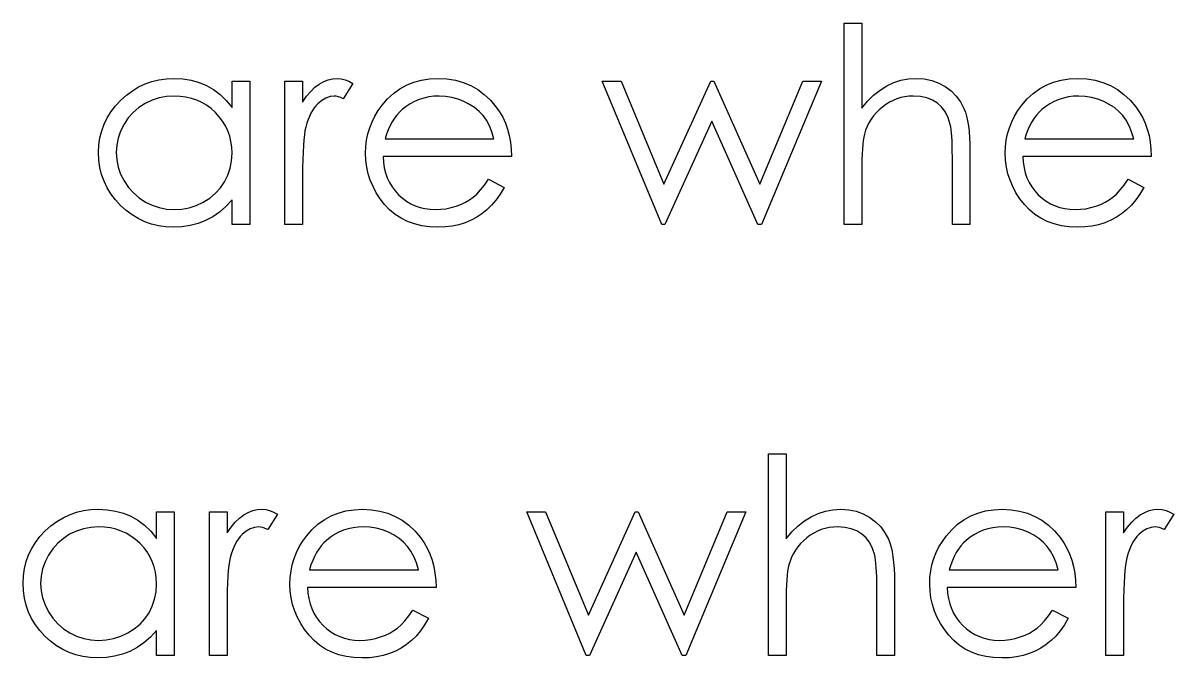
# Model space of a CAD drawing. Header units: inches. Extents: x -3.18 to 1.88, y -2.18 to 2.79.
# Drawn here: x -3.1736 to -2.7342, y 1.8444 to 2.0867 of the extents above; entities that cross this region are included whole.
import ezdxf

# ---------------------------------------------------------------- set-up
doc = ezdxf.new("R2010")
doc.units = ezdxf.units.IN
doc.header["$MEASUREMENT"] = 0

msp = doc.modelspace()

# ---------------------------------------------------------------- linework, layer by layer
at = {"color": 7, "linetype": 'Continuous', "flags": 128}
for points in [[(-2.86015, 2.0867), (-2.85343, 2.0867), (-2.85343, 2.0867), (-2.85343, 2.05423), (-2.85343, 2.05423), (-2.8512, 2.05689), (-2.84886, 2.05919), (-2.84642, 2.06114), (-2.84387, 2.06272), (-2.84121, 2.06395), (-2.83843, 2.06484), (-2.83556, 2.06536), (-2.83257, 2.06554), (-2.83257, 2.06554), (-2.82954, 2.06535), (-2.82668, 2.06478), (-2.82401, 2.0638), (-2.82151, 2.06245), (-2.81926, 2.06077), (-2.81731, 2.05883), (-2.81568, 2.05661), (-2.81438, 2.05413), (-2.81384, 2.05273), (-2.81337, 2.05114), (-2.81298, 2.04938), (-2.81265, 2.04743), (-2.81241, 2.04528), (-2.81223, 2.04296), (-2.81211, 2.04045), (-2.81208, 2.03776), (-2.81208, 2.03776), (-2.81208, 2.00978), (-2.81208, 2.00978), (-2.81881, 2.00978), (-2.81881, 2.00978), (-2.81881, 2.03556), (-2.81881, 2.03556), (-2.81882, 2.03779), (-2.81885, 2.03984), (-2.81891, 2.04169), (-2.81901, 2.04335), (-2.81911, 2.04481), (-2.81925, 2.04607), (-2.81941, 2.04715), (-2.81959, 2.04803), (-2.81959, 2.04803), (-2.8204, 2.05055), (-2.82148, 2.05274), (-2.82284, 2.05459), (-2.82447, 2.05611), (-2.82638, 2.0573), (-2.82856, 2.05814), (-2.83102, 2.05865), (-2.83376, 2.05881), (-2.83376, 2.05881), (-2.83538, 2.05875), (-2.83696, 2.05856), (-2.83851, 2.05823), (-2.83999, 2.05778), (-2.84145, 2.05718), (-2.84285, 2.05647), (-2.84422, 2.05561), (-2.84554, 2.05464), (-2.84678, 2.05356), (-2.84791, 2.05243), (-2.84893, 2.05123), (-2.84985, 2.04996), (-2.85065, 2.04864), (-2.85134, 2.04726), (-2.85192, 2.0458), (-2.85239, 2.0443), (-2.85239, 2.0443), (-2.85263, 2.0432), (-2.85284, 2.0419), (-2.85302, 2.04038), (-2.85317, 2.03864), (-2.85327, 2.0367), (-2.85337, 2.03453), (-2.85341, 2.03218), (-2.85343, 2.02959), (-2.85343, 2.02959), (-2.85343, 2.00978), (-2.85343, 2.00978), (-2.86016, 2.00978), (-2.86016, 2.00978), (-2.86016, 2.0867)], [(-3.08708, 2.06458), (-3.08708, 2.00978), (-3.08708, 2.00978), (-3.09381, 2.00978), (-3.09381, 2.00978), (-3.09381, 2.01926), (-3.09381, 2.01926), (-3.09614, 2.01673), (-3.09859, 2.01457), (-3.1012, 2.01276), (-3.10394, 2.01132), (-3.10681, 2.01023), (-3.1098, 2.00944), (-3.11294, 2.00896), (-3.1162, 2.00881), (-3.1162, 2.00881), (-3.1191, 2.00895), (-3.12189, 2.00934), (-3.12458, 2.00999), (-3.12716, 2.01089), (-3.12963, 2.01206), (-3.132, 2.01349), (-3.13425, 2.01517), (-3.1364, 2.01712), (-3.13837, 2.01926), (-3.14007, 2.02149), (-3.1415, 2.02385), (-3.14268, 2.02633), (-3.1436, 2.02892), (-3.14425, 2.03161), (-3.14464, 2.03441), (-3.14477, 2.03733), (-3.14477, 2.03733), (-3.14464, 2.04018), (-3.14425, 2.04295), (-3.14358, 2.04559), (-3.14265, 2.04815), (-3.14147, 2.05058), (-3.14002, 2.05291), (-3.13831, 2.05515), (-3.13633, 2.05727), (-3.13416, 2.0592), (-3.13188, 2.06089), (-3.12951, 2.06231), (-3.12701, 2.06347), (-3.12441, 2.06439), (-3.12171, 2.06503), (-3.1189, 2.06541), (-3.11599, 2.06554), (-3.11599, 2.06554), (-3.11263, 2.06538), (-3.10945, 2.06488), (-3.10643, 2.06404), (-3.10358, 2.06289), (-3.10089, 2.06137), (-3.09835, 2.05944), (-3.096, 2.05715), (-3.09381, 2.05444), (-3.09381, 2.05444), (-3.09381, 2.06458), (-3.09381, 2.06458), (-3.08708, 2.06458)], [(-3.07362, 2.06458), (-3.06689, 2.06458), (-3.06689, 2.06458), (-3.06689, 2.05651), (-3.06689, 2.05651), (-3.06535, 2.05874), (-3.06378, 2.06063), (-3.06217, 2.06218), (-3.06052, 2.06341), (-3.05882, 2.06434), (-3.05708, 2.06502), (-3.05532, 2.06541), (-3.05352, 2.06554), (-3.05352, 2.06554), (-3.05212, 2.06542), (-3.05068, 2.06508), (-3.04919, 2.06449), (-3.04766, 2.06367), (-3.04766, 2.06367), (-3.05135, 2.05784), (-3.05135, 2.05784), (-3.05233, 2.05826), (-3.05323, 2.05857), (-3.05406, 2.05875), (-3.05479, 2.05881), (-3.05479, 2.05881), (-3.0564, 2.05863), (-3.05799, 2.05809), (-3.05954, 2.05719), (-3.06107, 2.05593), (-3.06181, 2.05516), (-3.0625, 2.05429), (-3.06313, 2.05333), (-3.06373, 2.05226), (-3.06429, 2.05109), (-3.0648, 2.04983), (-3.06526, 2.04846), (-3.06568, 2.047), (-3.06568, 2.047), (-3.06597, 2.0457), (-3.06621, 2.04409), (-3.06642, 2.04218), (-3.06659, 2.03997), (-3.06672, 2.03748), (-3.06681, 2.03468), (-3.06687, 2.03159), (-3.06689, 2.02819), (-3.06689, 2.02819), (-3.06689, 2.00978), (-3.06689, 2.00978), (-3.07362, 2.00978), (-3.07362, 2.00978), (-3.07362, 2.06458)], [(-2.99594, 2.02708), (-2.98996, 2.02394), (-2.98996, 2.02394), (-2.99144, 2.02143), (-2.99301, 2.01918), (-2.9947, 2.01717), (-2.9965, 2.01542), (-2.99841, 2.01391), (-3.00042, 2.01258), (-3.00257, 2.01144), (-3.00482, 2.0105), (-3.00721, 2.00976), (-3.00975, 2.00923), (-3.01244, 2.00892), (-3.01528, 2.00881), (-3.01528, 2.00881), (-3.01843, 2.00895), (-3.02141, 2.00935), (-3.0242, 2.01003), (-3.02683, 2.01098), (-3.02927, 2.01219), (-3.03154, 2.01368), (-3.03364, 2.01544), (-3.03555, 2.01747), (-3.03726, 2.01966), (-3.03875, 2.02193), (-3.03999, 2.02427), (-3.04102, 2.02669), (-3.04183, 2.02917), (-3.0424, 2.03171), (-3.04273, 2.03434), (-3.04285, 2.03703), (-3.04285, 2.03703), (-3.04274, 2.03955), (-3.04246, 2.04202), (-3.04196, 2.04441), (-3.04127, 2.04673), (-3.04038, 2.04899), (-3.0393, 2.05117), (-3.03801, 2.05328), (-3.03654, 2.05533), (-3.03654, 2.05533), (-3.03445, 2.05772), (-3.0322, 2.05981), (-3.02978, 2.06155), (-3.02718, 2.06299), (-3.02441, 2.0641), (-3.02148, 2.06491), (-3.01839, 2.06538), (-3.01511, 2.06554), (-3.01511, 2.06554), (-3.01175, 2.06538), (-3.00855, 2.06487), (-3.00553, 2.06403), (-3.00269, 2.06286), (-3.00001, 2.06134), (-2.99752, 2.05947), (-2.99519, 2.05728), (-2.99304, 2.05476), (-2.99304, 2.05476), (-2.99166, 2.05279), (-2.99047, 2.05072), (-2.98945, 2.04851), (-2.98863, 2.04619), (-2.98797, 2.04376), (-2.98748, 2.04121), (-2.9872, 2.03853), (-2.98708, 2.03574), (-2.98708, 2.03574), (-3.03612, 2.03574), (-3.03612, 2.03574), (-3.03598, 2.03357), (-3.03568, 2.0315), (-3.0352, 2.02953), (-3.03454, 2.02767), (-3.03373, 2.02591), (-3.03274, 2.02424), (-3.03157, 2.02268), (-3.03023, 2.02121), (-3.02876, 2.01989), (-3.02721, 2.01873), (-3.02557, 2.01775), (-3.02384, 2.01696), (-3.02204, 2.01634), (-3.02015, 2.0159), (-3.01818, 2.01563), (-3.01612, 2.01554), (-3.01612, 2.01554), (-3.01411, 2.01562), (-3.01214, 2.01586), (-3.01019, 2.01627), (-3.00826, 2.01682), (-3.00641, 2.01751), (-3.00472, 2.01832), (-3.00317, 2.01923), (-3.00176, 2.02023), (-3.00039, 2.02145), (-2.99896, 2.02301), (-2.99748, 2.02487), (-2.99594, 2.02708)], [(-2.75171, 2.02708), (-2.74573, 2.02394), (-2.74573, 2.02394), (-2.74721, 2.02143), (-2.74878, 2.01918), (-2.75047, 2.01717), (-2.75227, 2.01542), (-2.75418, 2.01391), (-2.75619, 2.01258), (-2.75834, 2.01144), (-2.76059, 2.0105), (-2.76298, 2.00976), (-2.76552, 2.00923), (-2.76821, 2.00892), (-2.77105, 2.00881), (-2.77105, 2.00881), (-2.7742, 2.00895), (-2.77718, 2.00935), (-2.77997, 2.01003), (-2.7826, 2.01098), (-2.78504, 2.01219), (-2.7873, 2.01368), (-2.78941, 2.01544), (-2.79132, 2.01747), (-2.79303, 2.01966), (-2.79452, 2.02193), (-2.79576, 2.02427), (-2.79678, 2.02669), (-2.7976, 2.02917), (-2.79817, 2.03171), (-2.7985, 2.03434), (-2.79862, 2.03703), (-2.79862, 2.03703), (-2.79851, 2.03955), (-2.79823, 2.04202), (-2.79773, 2.04441), (-2.79704, 2.04673), (-2.79615, 2.04899), (-2.79507, 2.05117), (-2.79378, 2.05328), (-2.79231, 2.05533), (-2.79231, 2.05533), (-2.79022, 2.05772), (-2.78797, 2.05981), (-2.78555, 2.06155), (-2.78295, 2.06299), (-2.78018, 2.0641), (-2.77725, 2.06491), (-2.77416, 2.06538), (-2.77088, 2.06554), (-2.77088, 2.06554), (-2.76752, 2.06538), (-2.76432, 2.06487), (-2.7613, 2.06403), (-2.75846, 2.06286), (-2.75578, 2.06134), (-2.75329, 2.05947), (-2.75096, 2.05728), (-2.74881, 2.05476), (-2.74881, 2.05476), (-2.74743, 2.05279), (-2.74624, 2.05072), (-2.74522, 2.04851), (-2.7444, 2.04619), (-2.74373, 2.04376), (-2.74325, 2.04121), (-2.74297, 2.03853), (-2.74285, 2.03574), (-2.74285, 2.03574), (-2.79189, 2.03574), (-2.79189, 2.03574), (-2.79175, 2.03357), (-2.79145, 2.0315), (-2.79097, 2.02953), (-2.79031, 2.02767), (-2.7895, 2.02591), (-2.78851, 2.02424), (-2.78733, 2.02268), (-2.786, 2.02121), (-2.78452, 2.01989), (-2.78298, 2.01873), (-2.78134, 2.01775), (-2.77961, 2.01696), (-2.77781, 2.01634), (-2.77592, 2.0159), (-2.77395, 2.01563), (-2.77189, 2.01554), (-2.77189, 2.01554), (-2.76988, 2.01562), (-2.76791, 2.01586), (-2.76596, 2.01627), (-2.76403, 2.01682), (-2.76218, 2.01751), (-2.76049, 2.01832), (-2.75894, 2.01923), (-2.75753, 2.02023), (-2.75616, 2.02145), (-2.75473, 2.02301), (-2.75324, 2.02487), (-2.75171, 2.02708)], [(-2.95246, 2.06458), (-2.94524, 2.06458), (-2.94524, 2.06458), (-2.92891, 2.02516), (-2.92891, 2.02516), (-2.91101, 2.06458), (-2.91101, 2.06458), (-2.90987, 2.06458), (-2.90987, 2.06458), (-2.89237, 2.02516), (-2.89237, 2.02516), (-2.87589, 2.06458), (-2.87589, 2.06458), (-2.86881, 2.06458), (-2.86881, 2.06458), (-2.89172, 2.00978), (-2.89172, 2.00978), (-2.89312, 2.00978), (-2.89312, 2.00978), (-2.91064, 2.0492), (-2.91064, 2.0492), (-2.92852, 2.00978), (-2.92852, 2.00978), (-2.92976, 2.00978), (-2.92976, 2.00978), (-2.95246, 2.06458)], [(-3.11589, 2.05881), (-3.11884, 2.05863), (-3.12166, 2.05811), (-3.12437, 2.05722), (-3.12697, 2.05599), (-3.12937, 2.05444), (-3.13152, 2.05259), (-3.13341, 2.05048), (-3.13505, 2.04806), (-3.13636, 2.04547), (-3.13729, 2.0428), (-3.13786, 2.04006), (-3.13804, 2.03725), (-3.13804, 2.03725), (-3.13785, 2.03446), (-3.13729, 2.03173), (-3.13634, 2.02905), (-3.13502, 2.02644), (-3.13337, 2.024), (-3.13148, 2.02185), (-3.12931, 2.01999), (-3.12689, 2.01841), (-3.12429, 2.01715), (-3.1216, 2.01627), (-3.11882, 2.01572), (-3.11596, 2.01554), (-3.11596, 2.01554), (-3.11304, 2.01572), (-3.1102, 2.01625), (-3.10745, 2.01714), (-3.10478, 2.01838), (-3.1023, 2.01993), (-3.1001, 2.02173), (-3.09824, 2.02379), (-3.09666, 2.02609), (-3.09542, 2.0286), (-3.09452, 2.03127), (-3.09399, 2.03408), (-3.09381, 2.03706), (-3.09381, 2.03706), (-3.09391, 2.03933), (-3.09422, 2.04151), (-3.09471, 2.04359), (-3.0954, 2.04558), (-3.0963, 2.04747), (-3.0974, 2.04927), (-3.09869, 2.05097), (-3.10019, 2.05258), (-3.10183, 2.05404), (-3.10356, 2.05531), (-3.10539, 2.05638), (-3.1073, 2.05725), (-3.10931, 2.05794), (-3.11142, 2.05842), (-3.11361, 2.05872), (-3.1159, 2.05881)], [(-2.99381, 2.04247), (-2.99461, 2.04513), (-2.99558, 2.0475), (-2.99671, 2.04959), (-2.998, 2.05139), (-2.99947, 2.05298), (-3.00119, 2.05441), (-3.00311, 2.05567), (-3.00526, 2.05677), (-3.00754, 2.05767), (-3.0099, 2.0583), (-3.0123, 2.05869), (-3.01477, 2.05881), (-3.01477, 2.05881), (-3.01678, 2.05874), (-3.01873, 2.0585), (-3.02061, 2.05809), (-3.0224, 2.05754), (-3.02414, 2.0568), (-3.0258, 2.05593), (-3.02737, 2.05488), (-3.02889, 2.05368), (-3.02889, 2.05368), (-3.02994, 2.05268), (-3.03092, 2.05157), (-3.03184, 2.05036), (-3.03268, 2.04902), (-3.03346, 2.04755), (-3.03418, 2.04597), (-3.03483, 2.04429), (-3.03541, 2.04247), (-3.03541, 2.04247), (-2.99381, 2.04247)], [(-2.74958, 2.04247), (-2.75038, 2.04513), (-2.75135, 2.0475), (-2.75248, 2.04959), (-2.75377, 2.05139), (-2.75524, 2.05298), (-2.75696, 2.05441), (-2.75888, 2.05567), (-2.76103, 2.05677), (-2.76331, 2.05767), (-2.76567, 2.0583), (-2.76807, 2.05869), (-2.77054, 2.05881), (-2.77054, 2.05881), (-2.77255, 2.05874), (-2.7745, 2.0585), (-2.77638, 2.05809), (-2.77817, 2.05754), (-2.77991, 2.0568), (-2.78157, 2.05593), (-2.78314, 2.05488), (-2.78466, 2.05368), (-2.78466, 2.05368), (-2.78571, 2.05268), (-2.78669, 2.05157), (-2.7876, 2.05036), (-2.78845, 2.04902), (-2.78923, 2.04755), (-2.78995, 2.04597), (-2.79059, 2.04429), (-2.79118, 2.04247), (-2.79118, 2.04247), (-2.74958, 2.04247)], [(-2.889, 1.92233), (-2.88227, 1.92233), (-2.88227, 1.92233), (-2.88227, 1.88986), (-2.88227, 1.88986), (-2.88005, 1.89252), (-2.8777, 1.89482), (-2.87527, 1.89677), (-2.87272, 1.89835), (-2.87006, 1.89958), (-2.86728, 1.90047), (-2.86441, 1.90099), (-2.86142, 1.90117), (-2.86142, 1.90117), (-2.85838, 1.90098), (-2.85553, 1.90041), (-2.85285, 1.89943), (-2.85036, 1.89808), (-2.84811, 1.8964), (-2.84615, 1.89446), (-2.84453, 1.89223), (-2.84322, 1.88976), (-2.84268, 1.88836), (-2.84222, 1.88677), (-2.84183, 1.88501), (-2.8415, 1.88306), (-2.84126, 1.88091), (-2.84108, 1.87859), (-2.84096, 1.87608), (-2.84093, 1.87339), (-2.84093, 1.87339), (-2.84093, 1.84541), (-2.84093, 1.84541), (-2.84766, 1.84541), (-2.84766, 1.84541), (-2.84766, 1.87119), (-2.84766, 1.87119), (-2.84767, 1.87342), (-2.8477, 1.87547), (-2.84776, 1.87732), (-2.84785, 1.87898), (-2.84796, 1.88044), (-2.84809, 1.8817), (-2.84826, 1.88278), (-2.84844, 1.88366), (-2.84844, 1.88366), (-2.84925, 1.88618), (-2.85033, 1.88837), (-2.85168, 1.89022), (-2.85332, 1.89174), (-2.85523, 1.89293), (-2.85741, 1.89377), (-2.85987, 1.89428), (-2.8626, 1.89444), (-2.8626, 1.89444), (-2.86423, 1.89438), (-2.8658, 1.89419), (-2.86735, 1.89386), (-2.86884, 1.89341), (-2.8703, 1.89281), (-2.87169, 1.8921), (-2.87306, 1.89124), (-2.87438, 1.89027), (-2.87563, 1.88919), (-2.87676, 1.88806), (-2.87778, 1.88686), (-2.8787, 1.88559), (-2.87949, 1.88427), (-2.88018, 1.88289), (-2.88077, 1.88143), (-2.88123, 1.87993), (-2.88123, 1.87993), (-2.88148, 1.87883), (-2.88169, 1.87753), (-2.88187, 1.87601), (-2.88202, 1.87427), (-2.88212, 1.87233), (-2.88221, 1.87016), (-2.88226, 1.86781), (-2.88227, 1.86522), (-2.88227, 1.86522), (-2.88227, 1.84541), (-2.88227, 1.84541), (-2.889, 1.84541), (-2.889, 1.84541), (-2.889, 1.92233)], [(-3.11592, 1.90021), (-3.11593, 1.84541), (-3.11593, 1.84541), (-3.12266, 1.84541), (-3.12266, 1.84541), (-3.12266, 1.85489), (-3.12266, 1.85489), (-3.12498, 1.85236), (-3.12743, 1.8502), (-3.13005, 1.84839), (-3.13278, 1.84695), (-3.13565, 1.84586), (-3.13864, 1.84507), (-3.14178, 1.84459), (-3.14504, 1.84444), (-3.14504, 1.84444), (-3.14794, 1.84458), (-3.15074, 1.84497), (-3.15343, 1.84562), (-3.15601, 1.84652), (-3.15847, 1.84769), (-3.16085, 1.84912), (-3.1631, 1.8508), (-3.16525, 1.85275), (-3.16722, 1.85489), (-3.16891, 1.85712), (-3.17034, 1.85948), (-3.17153, 1.86196), (-3.17245, 1.86455), (-3.17309, 1.86723), (-3.17348, 1.87004), (-3.17362, 1.87296), (-3.17362, 1.87296), (-3.17348, 1.87581), (-3.17309, 1.87858), (-3.17243, 1.88122), (-3.1715, 1.88378), (-3.17031, 1.88621), (-3.16887, 1.88854), (-3.16716, 1.89078), (-3.16517, 1.8929), (-3.16301, 1.89483), (-3.16073, 1.89652), (-3.15835, 1.89794), (-3.15586, 1.8991), (-3.15326, 1.90002), (-3.15056, 1.90066), (-3.14775, 1.90104), (-3.14483, 1.90117), (-3.14483, 1.90117), (-3.14148, 1.90101), (-3.1383, 1.90051), (-3.13528, 1.89967), (-3.13242, 1.89852), (-3.12973, 1.897), (-3.12719, 1.89507), (-3.12485, 1.89278), (-3.12266, 1.89007), (-3.12266, 1.89007), (-3.12266, 1.90021), (-3.12266, 1.90021), (-3.11593, 1.90021)], [(-3.10246, 1.90021), (-3.09573, 1.90021), (-3.09573, 1.90021), (-3.09573, 1.89214), (-3.09573, 1.89214), (-3.0942, 1.89437), (-3.09262, 1.89626), (-3.09102, 1.89781), (-3.08936, 1.89904), (-3.08766, 1.89997), (-3.08592, 1.90065), (-3.08416, 1.90104), (-3.08236, 1.90117), (-3.08236, 1.90117), (-3.08096, 1.90105), (-3.07952, 1.90071), (-3.07803, 1.90012), (-3.0765, 1.8993), (-3.0765, 1.8993), (-3.0802, 1.89347), (-3.0802, 1.89347), (-3.08117, 1.89389), (-3.08208, 1.8942), (-3.0829, 1.89438), (-3.08364, 1.89444), (-3.08364, 1.89444), (-3.08525, 1.89426), (-3.08684, 1.89372), (-3.08839, 1.89282), (-3.08992, 1.89156), (-3.09065, 1.89079), (-3.09135, 1.88992), (-3.09198, 1.88896), (-3.09258, 1.88789), (-3.09313, 1.88672), (-3.09364, 1.88546), (-3.09411, 1.88409), (-3.09453, 1.88263), (-3.09453, 1.88263), (-3.09482, 1.88133), (-3.09506, 1.87972), (-3.09527, 1.87781), (-3.09543, 1.8756), (-3.09557, 1.87311), (-3.09566, 1.87031), (-3.09572, 1.86722), (-3.09573, 1.86382), (-3.09573, 1.86382), (-3.09573, 1.84541), (-3.09573, 1.84541), (-3.10246, 1.84541), (-3.10246, 1.84541), (-3.10246, 1.90021)], [(-3.02479, 1.86271), (-3.01881, 1.85957), (-3.01881, 1.85957), (-3.02028, 1.85706), (-3.02186, 1.85481), (-3.02354, 1.8528), (-3.02535, 1.85105), (-3.02725, 1.84954), (-3.02927, 1.84821), (-3.03141, 1.84707), (-3.03367, 1.84613), (-3.03606, 1.84539), (-3.0386, 1.84486), (-3.04129, 1.84455), (-3.04413, 1.84444), (-3.04413, 1.84444), (-3.04728, 1.84458), (-3.05026, 1.84498), (-3.05305, 1.84566), (-3.05568, 1.84661), (-3.05811, 1.84782), (-3.06038, 1.84931), (-3.06248, 1.85107), (-3.06439, 1.8531), (-3.06611, 1.85529), (-3.06759, 1.85756), (-3.06884, 1.8599), (-3.06986, 1.86232), (-3.07067, 1.8648), (-3.07124, 1.86734), (-3.07157, 1.86997), (-3.07169, 1.87266), (-3.07169, 1.87266), (-3.07159, 1.87518), (-3.0713, 1.87765), (-3.07081, 1.88004), (-3.07012, 1.88236), (-3.06923, 1.88462), (-3.06815, 1.8868), (-3.06686, 1.88891), (-3.06538, 1.89096), (-3.06538, 1.89096), (-3.0633, 1.89335), (-3.06104, 1.89544), (-3.05862, 1.89718), (-3.05602, 1.89862), (-3.05326, 1.89973), (-3.05033, 1.90054), (-3.04724, 1.90101), (-3.04396, 1.90117), (-3.04396, 1.90117), (-3.04059, 1.90101), (-3.03739, 1.9005), (-3.03437, 1.89966), (-3.03154, 1.89848), (-3.02886, 1.89697), (-3.02637, 1.8951), (-3.02404, 1.89291), (-3.02189, 1.89039), (-3.02189, 1.89039), (-3.02051, 1.88842), (-3.01932, 1.88635), (-3.0183, 1.88414), (-3.01747, 1.88182), (-3.01681, 1.87939), (-3.01633, 1.87684), (-3.01605, 1.87416), (-3.01593, 1.87137), (-3.01593, 1.87137), (-3.06496, 1.87137), (-3.06496, 1.87137), (-3.06483, 1.8692), (-3.06453, 1.86713), (-3.06405, 1.86516), (-3.06339, 1.8633), (-3.06257, 1.86154), (-3.06158, 1.85987), (-3.06041, 1.85831), (-3.05907, 1.85684), (-3.0576, 1.85552), (-3.05605, 1.85436), (-3.05442, 1.85338), (-3.05269, 1.85259), (-3.05089, 1.85197), (-3.04899, 1.85153), (-3.04702, 1.85126), (-3.04497, 1.85117), (-3.04497, 1.85117), (-3.04295, 1.85125), (-3.04099, 1.85149), (-3.03903, 1.8519), (-3.03711, 1.85245), (-3.03526, 1.85314), (-3.03356, 1.85395), (-3.03202, 1.85486), (-3.0306, 1.85586), (-3.02924, 1.85708), (-3.02781, 1.85864), (-3.02632, 1.8605), (-3.02479, 1.86271)], [(-2.98131, 1.90021), (-2.97408, 1.90021), (-2.97408, 1.90021), (-2.95775, 1.86079), (-2.95775, 1.86079), (-2.93986, 1.90021), (-2.93986, 1.90021), (-2.93872, 1.90021), (-2.93872, 1.90021), (-2.92121, 1.86079), (-2.92121, 1.86079), (-2.90473, 1.90021), (-2.90473, 1.90021), (-2.89766, 1.90021), (-2.89766, 1.90021), (-2.92057, 1.84541), (-2.92057, 1.84541), (-2.92196, 1.84541), (-2.92196, 1.84541), (-2.93948, 1.88483), (-2.93948, 1.88483), (-2.95736, 1.84541), (-2.95736, 1.84541), (-2.95861, 1.84541), (-2.95861, 1.84541), (-2.98131, 1.90021)], [(-2.78056, 1.86271), (-2.77458, 1.85957), (-2.77458, 1.85957), (-2.77605, 1.85706), (-2.77763, 1.85481), (-2.77931, 1.8528), (-2.78111, 1.85105), (-2.78302, 1.84954), (-2.78504, 1.84821), (-2.78718, 1.84707), (-2.78944, 1.84613), (-2.79183, 1.84539), (-2.79437, 1.84486), (-2.79705, 1.84455), (-2.79989, 1.84444), (-2.79989, 1.84444), (-2.80305, 1.84458), (-2.80602, 1.84498), (-2.80882, 1.84566), (-2.81145, 1.84661), (-2.81388, 1.84782), (-2.81615, 1.84931), (-2.81825, 1.85107), (-2.82016, 1.8531), (-2.82187, 1.85529), (-2.82336, 1.85756), (-2.82461, 1.8599), (-2.82563, 1.86232), (-2.82644, 1.8648), (-2.82701, 1.86734), (-2.82734, 1.86997), (-2.82746, 1.87266), (-2.82746, 1.87266), (-2.82736, 1.87518), (-2.82707, 1.87765), (-2.82658, 1.88004), (-2.82589, 1.88236), (-2.825, 1.88462), (-2.82392, 1.8868), (-2.82263, 1.88891), (-2.82115, 1.89096), (-2.82115, 1.89096), (-2.81907, 1.89335), (-2.81681, 1.89544), (-2.81439, 1.89718), (-2.81179, 1.89862), (-2.80903, 1.89973), (-2.8061, 1.90054), (-2.803, 1.90101), (-2.79973, 1.90117), (-2.79973, 1.90117), (-2.79636, 1.90101), (-2.79316, 1.9005), (-2.79014, 1.89966), (-2.7873, 1.89848), (-2.78463, 1.89697), (-2.78214, 1.8951), (-2.77981, 1.89291), (-2.77766, 1.89039), (-2.77766, 1.89039), (-2.77628, 1.88842), (-2.77509, 1.88635), (-2.77407, 1.88414), (-2.77324, 1.88182), (-2.77258, 1.87939), (-2.7721, 1.87684), (-2.77181, 1.87416), (-2.77169, 1.87137), (-2.77169, 1.87137), (-2.82073, 1.87137), (-2.82073, 1.87137), (-2.8206, 1.8692), (-2.8203, 1.86713), (-2.81982, 1.86516), (-2.81916, 1.8633), (-2.81834, 1.86154), (-2.81735, 1.85987), (-2.81618, 1.85831), (-2.81484, 1.85684), (-2.81337, 1.85552), (-2.81182, 1.85436), (-2.81019, 1.85338), (-2.80846, 1.85259), (-2.80666, 1.85197), (-2.80476, 1.85153), (-2.80279, 1.85126), (-2.80074, 1.85117), (-2.80074, 1.85117), (-2.79872, 1.85125), (-2.79675, 1.85149), (-2.7948, 1.8519), (-2.79288, 1.85245), (-2.79103, 1.85314), (-2.78933, 1.85395), (-2.78779, 1.85486), (-2.78637, 1.85586), (-2.78501, 1.85708), (-2.78358, 1.85864), (-2.78209, 1.8605), (-2.78056, 1.86271)], [(-2.76015, 1.90021), (-2.75343, 1.90021), (-2.75343, 1.90021), (-2.75343, 1.89214), (-2.75343, 1.89214), (-2.75189, 1.89437), (-2.75032, 1.89626), (-2.74871, 1.89781), (-2.74705, 1.89904), (-2.74536, 1.89997), (-2.74361, 1.90065), (-2.74186, 1.90104), (-2.74005, 1.90117), (-2.74005, 1.90117), (-2.73866, 1.90105), (-2.73721, 1.90071), (-2.73573, 1.90012), (-2.73419, 1.8993), (-2.73419, 1.8993), (-2.73789, 1.89347), (-2.73789, 1.89347), (-2.73887, 1.89389), (-2.73977, 1.8942), (-2.74059, 1.89438), (-2.74133, 1.89444), (-2.74133, 1.89444), (-2.74294, 1.89426), (-2.74453, 1.89372), (-2.74608, 1.89282), (-2.74761, 1.89156), (-2.74835, 1.89079), (-2.74904, 1.88992), (-2.74967, 1.88896), (-2.75027, 1.88789), (-2.75083, 1.88672), (-2.75134, 1.88546), (-2.7518, 1.88409), (-2.75222, 1.88263), (-2.75222, 1.88263), (-2.75251, 1.88133), (-2.75275, 1.87972), (-2.75296, 1.87781), (-2.75312, 1.8756), (-2.75326, 1.87311), (-2.75335, 1.87031), (-2.75341, 1.86722), (-2.75343, 1.86382), (-2.75343, 1.86382), (-2.75343, 1.84541), (-2.75343, 1.84541), (-2.76016, 1.84541), (-2.76016, 1.84541), (-2.76016, 1.90021)], [(-3.14474, 1.89444), (-3.14769, 1.89426), (-3.15051, 1.89374), (-3.15321, 1.89285), (-3.15581, 1.89162), (-3.15822, 1.89007), (-3.16037, 1.88822), (-3.16226, 1.88611), (-3.1639, 1.88369), (-3.1652, 1.8811), (-3.16614, 1.87843), (-3.16671, 1.87569), (-3.16689, 1.87288), (-3.16689, 1.87288), (-3.16669, 1.87009), (-3.16614, 1.86736), (-3.16519, 1.86468), (-3.16387, 1.86207), (-3.16221, 1.85963), (-3.16032, 1.85748), (-3.15816, 1.85562), (-3.15574, 1.85404), (-3.15314, 1.85278), (-3.15045, 1.8519), (-3.14767, 1.85135), (-3.1448, 1.85117), (-3.1448, 1.85117), (-3.14189, 1.85135), (-3.13905, 1.85188), (-3.1363, 1.85277), (-3.13362, 1.85401), (-3.13114, 1.85556), (-3.12895, 1.85736), (-3.12709, 1.85942), (-3.12551, 1.86172), (-3.12426, 1.86423), (-3.12336, 1.8669), (-3.12284, 1.86971), (-3.12266, 1.87269), (-3.12266, 1.87269), (-3.12276, 1.87496), (-3.12306, 1.87714), (-3.12356, 1.87922), (-3.12425, 1.88121), (-3.12515, 1.8831), (-3.12625, 1.8849), (-3.12754, 1.8866), (-3.12904, 1.88821), (-3.13068, 1.88967), (-3.13241, 1.89094), (-3.13424, 1.89201), (-3.13615, 1.89288), (-3.13816, 1.89357), (-3.14026, 1.89405), (-3.14246, 1.89435), (-3.14474, 1.89444)], [(-3.02265, 1.8781), (-3.02345, 1.88076), (-3.02443, 1.88313), (-3.02556, 1.88522), (-3.02685, 1.88702), (-3.02832, 1.88861), (-3.03003, 1.89004), (-3.03196, 1.8913), (-3.0341, 1.8924), (-3.03639, 1.8933), (-3.03875, 1.89393), (-3.04115, 1.89432), (-3.04361, 1.89444), (-3.04361, 1.89444), (-3.04563, 1.89437), (-3.04758, 1.89413), (-3.04946, 1.89372), (-3.05125, 1.89317), (-3.05299, 1.89243), (-3.05464, 1.89156), (-3.05622, 1.89051), (-3.05774, 1.88931), (-3.05774, 1.88931), (-3.05879, 1.88831), (-3.05977, 1.8872), (-3.06068, 1.88598), (-3.06152, 1.88465), (-3.0623, 1.88318), (-3.06303, 1.8816), (-3.06367, 1.87992), (-3.06426, 1.8781), (-3.06426, 1.8781), (-3.02266, 1.8781)], [(-2.77842, 1.8781), (-2.77922, 1.88076), (-2.7802, 1.88313), (-2.78132, 1.88522), (-2.78262, 1.88702), (-2.78409, 1.88861), (-2.7858, 1.89004), (-2.78773, 1.8913), (-2.78987, 1.8924), (-2.79216, 1.8933), (-2.79452, 1.89393), (-2.79692, 1.89432), (-2.79938, 1.89444), (-2.79938, 1.89444), (-2.8014, 1.89437), (-2.80335, 1.89413), (-2.80523, 1.89372), (-2.80702, 1.89317), (-2.80876, 1.89243), (-2.81041, 1.89156), (-2.81199, 1.89051), (-2.81351, 1.88931), (-2.81351, 1.88931), (-2.81456, 1.88831), (-2.81553, 1.8872), (-2.81645, 1.88598), (-2.81729, 1.88465), (-2.81807, 1.88318), (-2.81879, 1.8816), (-2.81944, 1.87992), (-2.82003, 1.8781), (-2.82003, 1.8781), (-2.77843, 1.8781)]]:
    msp.add_lwpolyline(points, dxfattribs=at)

doc.saveas('drawing.dxf')
